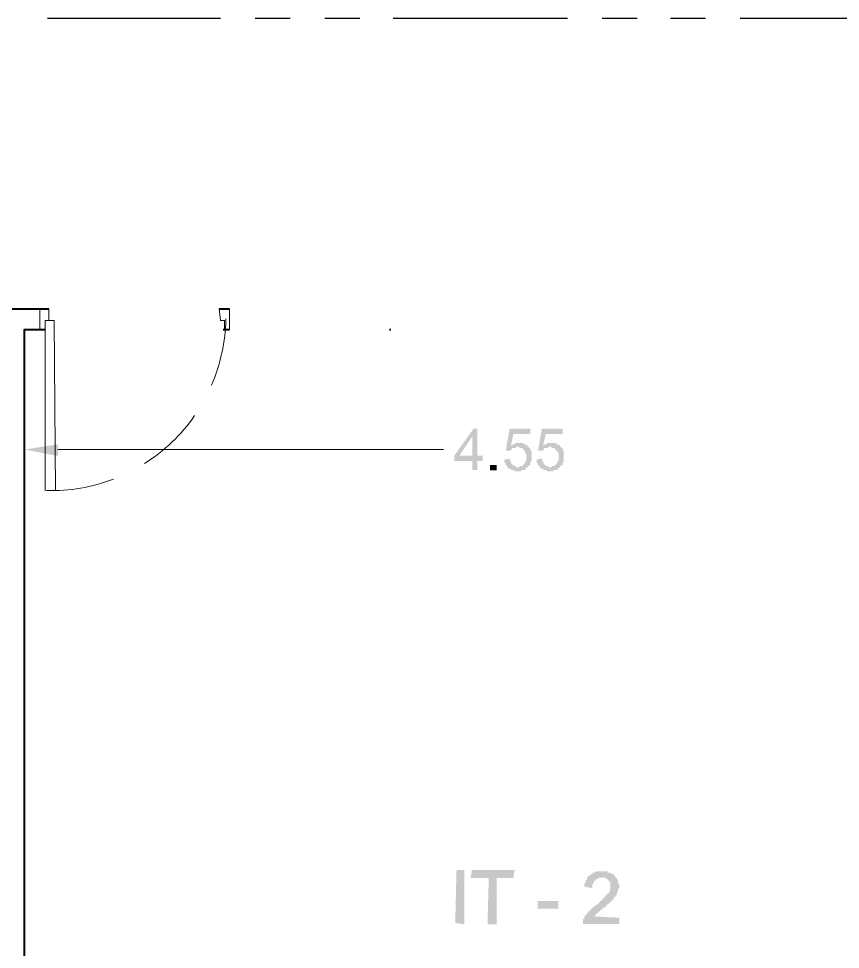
# Model space of a CAD drawing. Header units: inches. Extents: x -11 to 213, y -78 to 40.
# Drawn here: x 9.457 to 13.31, y 18.289 to 22.652 of the extents above; entities that cross this region are included whole.
import ezdxf

# ---------------------------------------------------------------- set-up
doc = ezdxf.new("R2010")
doc.units = ezdxf.units.IN
doc.header["$MEASUREMENT"] = 0
doc.layers.add('PDF_0', color=7, linetype='Continuous')

msp = doc.modelspace()

# ---------------------------------------------------------------- hatches: boundary and pattern name
at = {"layer": 'PDF_0'}
h = msp.add_hatch(color=256, dxfattribs=at)
h.paths.add_polyline_path([(11.63216, 20.57841), (11.60797, 20.57841), (11.60797, 20.53608), (11.58377, 20.53608), (11.58377, 20.57841), (11.4991, 20.57841), (11.4991, 20.6026), (11.58982, 20.72961), (11.60797, 20.72961), (11.60797, 20.6026), (11.63216, 20.6026)], flags=0)
h.paths.add_polyline_path([(11.58377, 20.6026), (11.58377, 20.69332), (11.58377, 20.69332), (11.5233, 20.6026)], flags=0)
for points in [[(11.76521, 20.65099), (11.77126, 20.65099), (11.77126, 20.65704), (11.77126, 20.65704), (11.77731, 20.65704), (11.77731, 20.65704), (11.78336, 20.65704), (11.78336, 20.66308), (11.78336, 20.66308), (11.78941, 20.66308), (11.78941, 20.66308), (11.79545, 20.66308), (11.79545, 20.66308), (11.8015, 20.66308), (11.8015, 20.66308), (11.8015, 20.66308), (11.80755, 20.66308), (11.80755, 20.66308), (11.8136, 20.66308), (11.8136, 20.66308), (11.8136, 20.66308), (11.81964, 20.66308), (11.81964, 20.66308), (11.82569, 20.66308), (11.82569, 20.65704), (11.82569, 20.65704), (11.83174, 20.65704), (11.83174, 20.65704), (11.83779, 20.65704), (11.83779, 20.65099), (11.83779, 20.65099), (11.84384, 20.65099), (11.84384, 20.64494), (11.84384, 20.64494), (11.84988, 20.64494), (11.84988, 20.64494), (11.84988, 20.63889), (11.84988, 20.63889), (11.85593, 20.63889), (11.85593, 20.63284), (11.85593, 20.63284), (11.85593, 20.63284), (11.85593, 20.6268), (11.86198, 20.6268), (11.86198, 20.62075), (11.86198, 20.62075), (11.86198, 20.62075), (11.86198, 20.6147), (11.86198, 20.6147), (11.86198, 20.60865), (11.86198, 20.60865), (11.86198, 20.60261), (11.86198, 20.60261), (11.86198, 20.60261), (11.86198, 20.59656), (11.86198, 20.59656), (11.86198, 20.59051), (11.86198, 20.59051), (11.86198, 20.58446), (11.86198, 20.58446), (11.86198, 20.58446), (11.86198, 20.57841), (11.86198, 20.57841), (11.85593, 20.57237), (11.85593, 20.57237), (11.85593, 20.56632), (11.85593, 20.56632), (11.85593, 20.56632), (11.85593, 20.56027), (11.84988, 20.56027), (11.84988, 20.56027), (11.84988, 20.55422), (11.84988, 20.55422), (11.84384, 20.55422), (11.84384, 20.55422), (11.84384, 20.54817), (11.84384, 20.54817), (11.83779, 20.54817), (11.83779, 20.54213), (11.83779, 20.54213), (11.83174, 20.54213), (11.83174, 20.54213), (11.83174, 20.53608), (11.82569, 20.53608), (11.82569, 20.53608), (11.81964, 20.53608), (11.81964, 20.53608), (11.81964, 20.53608), (11.8136, 20.53608), (11.8136, 20.53003), (11.80755, 20.53003), (11.80755, 20.53003), (11.8015, 20.53003), (11.8015, 20.53003), (11.79545, 20.53003), (11.79545, 20.53003), (11.79545, 20.53003), (11.78941, 20.53003), (11.78941, 20.53003), (11.78336, 20.53003), (11.78336, 20.53003), (11.78336, 20.53003), (11.77731, 20.53608), (11.77731, 20.53608), (11.77126, 20.53608), (11.77126, 20.53608), (11.76521, 20.53608), (11.76521, 20.53608), (11.76521, 20.54213), (11.75917, 20.54213), (11.75917, 20.54213), (11.75917, 20.54213), (11.75312, 20.54213), (11.75312, 20.54817), (11.75312, 20.54817), (11.74707, 20.54817), (11.74707, 20.55422), (11.74707, 20.55422), (11.74707, 20.55422), (11.74102, 20.56027), (11.74102, 20.56027), (11.74102, 20.56027), (11.74102, 20.56632), (11.74102, 20.56632), (11.73497, 20.57237), (11.73497, 20.57237), (11.73497, 20.57237), (11.73497, 20.57841), (11.73497, 20.57841), (11.73497, 20.58446), (11.73497, 20.58446), (11.75917, 20.59051), (11.75917, 20.58446), (11.75917, 20.57841), (11.75917, 20.57841), (11.76521, 20.57841), (11.76521, 20.57237), (11.76521, 20.57237), (11.76521, 20.56632), (11.76521, 20.56632), (11.77126, 20.56632), (11.77126, 20.56027), (11.77126, 20.56027), (11.77126, 20.56027), (11.77731, 20.56027), (11.77731, 20.55422), (11.77731, 20.55422), (11.78336, 20.55422), (11.78336, 20.55422), (11.78336, 20.55422), (11.78941, 20.55422), (11.78941, 20.54817), (11.79545, 20.54817), (11.79545, 20.54817), (11.79545, 20.54817), (11.8015, 20.54817), (11.8015, 20.54817), (11.80755, 20.55422), (11.80755, 20.55422), (11.80755, 20.55422), (11.8136, 20.55422), (11.8136, 20.55422), (11.81964, 20.55422), (11.81964, 20.56027), (11.81964, 20.56027), (11.82569, 20.56027), (11.82569, 20.56027), (11.82569, 20.56632), (11.82569, 20.56632), (11.83174, 20.56632), (11.83174, 20.57237), (11.83174, 20.57237), (11.83174, 20.57841), (11.83174, 20.57841), (11.83779, 20.57841), (11.83779, 20.58446), (11.83779, 20.58446), (11.83779, 20.59051), (11.83779, 20.59051), (11.83779, 20.59656), (11.83779, 20.59656), (11.83779, 20.59656), (11.83779, 20.60261), (11.83779, 20.60261), (11.83779, 20.60865), (11.83779, 20.60865), (11.83779, 20.6147), (11.83779, 20.6147), (11.83174, 20.6147), (11.83174, 20.62075), (11.83174, 20.62075), (11.83174, 20.6268), (11.83174, 20.6268), (11.82569, 20.6268), (11.82569, 20.63284), (11.82569, 20.63284), (11.82569, 20.63284), (11.81964, 20.63284), (11.81964, 20.63284), (11.81964, 20.63889), (11.8136, 20.63889), (11.8136, 20.63889), (11.8136, 20.63889), (11.80755, 20.63889), (11.80755, 20.63889), (11.8015, 20.64494), (11.8015, 20.64494), (11.79545, 20.64494), (11.79545, 20.64494), (11.79545, 20.64494), (11.78941, 20.64494), (11.78941, 20.63889), (11.78336, 20.63889), (11.78336, 20.63889), (11.78336, 20.63889), (11.77731, 20.63889), (11.77731, 20.63889), (11.77126, 20.63889), (11.77126, 20.63284), (11.77126, 20.63284), (11.76521, 20.63284), (11.76521, 20.63284), (11.76521, 20.6268), (11.76521, 20.6268), (11.75917, 20.6268), (11.74102, 20.6268), (11.75917, 20.72961), (11.85593, 20.72961), (11.85593, 20.70542), (11.77731, 20.70542)], [(11.91642, 20.65099), (11.92246, 20.65099), (11.92246, 20.65704), (11.92246, 20.65704), (11.92851, 20.65704), (11.92851, 20.65704), (11.93456, 20.65704), (11.93456, 20.66308), (11.93456, 20.66308), (11.94061, 20.66308), (11.94061, 20.66308), (11.94666, 20.66308), (11.94666, 20.66308), (11.9527, 20.66308), (11.9527, 20.66308), (11.9527, 20.66308), (11.95875, 20.66308), (11.95875, 20.66308), (11.9648, 20.66308), (11.9648, 20.66308), (11.9648, 20.66308), (11.97085, 20.66308), (11.97085, 20.66308), (11.9769, 20.66308), (11.9769, 20.65704), (11.98294, 20.65704), (11.98294, 20.65704), (11.98294, 20.65704), (11.98899, 20.65704), (11.98899, 20.65099), (11.98899, 20.65099), (11.99504, 20.65099), (11.99504, 20.64494), (11.99504, 20.64494), (12.00109, 20.64494), (12.00109, 20.64494), (12.00109, 20.63889), (12.00109, 20.63889), (12.00714, 20.63889), (12.00714, 20.63284), (12.00714, 20.63284), (12.00714, 20.63284), (12.00714, 20.6268), (12.01318, 20.6268), (12.01318, 20.62075), (12.01318, 20.62075), (12.01318, 20.62075), (12.01318, 20.6147), (12.01318, 20.6147), (12.01318, 20.60865), (12.01318, 20.60865), (12.01318, 20.60261), (12.01318, 20.60261), (12.01318, 20.60261), (12.01318, 20.59656), (12.01318, 20.59656), (12.01318, 20.59051), (12.01318, 20.59051), (12.01318, 20.58446), (12.01318, 20.58446), (12.01318, 20.58446), (12.01318, 20.57841), (12.01318, 20.57841), (12.01318, 20.57237), (12.00714, 20.57237), (12.00714, 20.56632), (12.00714, 20.56632), (12.00714, 20.56632), (12.00714, 20.56027), (12.00109, 20.56027), (12.00109, 20.56027), (12.00109, 20.55422), (12.00109, 20.55422), (11.99504, 20.55422), (11.99504, 20.55422), (11.99504, 20.54817), (11.99504, 20.54817), (11.98899, 20.54817), (11.98899, 20.54213), (11.98899, 20.54213), (11.98294, 20.54213), (11.98294, 20.54213), (11.98294, 20.53608), (11.9769, 20.53608), (11.9769, 20.53608), (11.97085, 20.53608), (11.97085, 20.53608), (11.97085, 20.53608), (11.9648, 20.53608), (11.9648, 20.53003), (11.95875, 20.53003), (11.95875, 20.53003), (11.9527, 20.53003), (11.9527, 20.53003), (11.94666, 20.53003), (11.94666, 20.53003), (11.94666, 20.53003), (11.94061, 20.53003), (11.94061, 20.53003), (11.93456, 20.53003), (11.93456, 20.53003), (11.93456, 20.53003), (11.92851, 20.53608), (11.92851, 20.53608), (11.92246, 20.53608), (11.92246, 20.53608), (11.91642, 20.53608), (11.91642, 20.53608), (11.91642, 20.54213), (11.91037, 20.54213), (11.91037, 20.54213), (11.91037, 20.54213), (11.90432, 20.54213), (11.90432, 20.54817), (11.90432, 20.54817), (11.89827, 20.54817), (11.89827, 20.55422), (11.89827, 20.55422), (11.89827, 20.55422), (11.89223, 20.56027), (11.89223, 20.56027), (11.89223, 20.56027), (11.89223, 20.56632), (11.89223, 20.56632), (11.88618, 20.57237), (11.88618, 20.57237), (11.88618, 20.57237), (11.88618, 20.57841), (11.88618, 20.57841), (11.88618, 20.58446), (11.88618, 20.58446), (11.91037, 20.59051), (11.91037, 20.58446), (11.91037, 20.57841), (11.91037, 20.57841), (11.91642, 20.57841), (11.91642, 20.57237), (11.91642, 20.57237), (11.91642, 20.56632), (11.91642, 20.56632), (11.92246, 20.56632), (11.92246, 20.56027), (11.92246, 20.56027), (11.92246, 20.56027), (11.92851, 20.56027), (11.92851, 20.55422), (11.92851, 20.55422), (11.93456, 20.55422), (11.93456, 20.55422), (11.93456, 20.55422), (11.94061, 20.55422), (11.94061, 20.54817), (11.94666, 20.54817), (11.94666, 20.54817), (11.94666, 20.54817), (11.9527, 20.54817), (11.9527, 20.54817), (11.95875, 20.55422), (11.95875, 20.55422), (11.95875, 20.55422), (11.9648, 20.55422), (11.9648, 20.55422), (11.97085, 20.55422), (11.97085, 20.56027), (11.97085, 20.56027), (11.9769, 20.56027), (11.9769, 20.56027), (11.9769, 20.56632), (11.9769, 20.56632), (11.98294, 20.56632), (11.98294, 20.57237), (11.98294, 20.57237), (11.98294, 20.57841), (11.98294, 20.57841), (11.98899, 20.57841), (11.98899, 20.58446), (11.98899, 20.58446), (11.98899, 20.59051), (11.98899, 20.59051), (11.98899, 20.59656), (11.98899, 20.59656), (11.98899, 20.59656), (11.98899, 20.60261), (11.98899, 20.60261), (11.98899, 20.60865), (11.98899, 20.60865), (11.98899, 20.6147), (11.98899, 20.6147), (11.98899, 20.6147), (11.98294, 20.62075), (11.98294, 20.62075), (11.98294, 20.6268), (11.98294, 20.6268), (11.9769, 20.6268), (11.9769, 20.63284), (11.9769, 20.63284), (11.9769, 20.63284), (11.97085, 20.63284), (11.97085, 20.63284), (11.97085, 20.63889), (11.9648, 20.63889), (11.9648, 20.63889), (11.9648, 20.63889), (11.95875, 20.63889), (11.95875, 20.63889), (11.9527, 20.64494), (11.9527, 20.64494), (11.94666, 20.64494), (11.94666, 20.64494), (11.94666, 20.64494), (11.94061, 20.64494), (11.94061, 20.63889), (11.93456, 20.63889), (11.93456, 20.63889), (11.93456, 20.63889), (11.92851, 20.63889), (11.92851, 20.63889), (11.92246, 20.63889), (11.92246, 20.63284), (11.92246, 20.63284), (11.91642, 20.63284), (11.91642, 20.63284), (11.91642, 20.6268), (11.91642, 20.6268), (11.91037, 20.6268), (11.89223, 20.6268), (11.91037, 20.72961), (12.00714, 20.72961), (12.00714, 20.70542), (11.92851, 20.70542)], [(11.77627, 18.62416), (11.69764, 18.62416), (11.69764, 18.40644), (11.65531, 18.40644), (11.66136, 18.62416), (11.57669, 18.62416), (11.58274, 18.66045), (11.78231, 18.66045)], [(12.27326, 18.40714), (12.10392, 18.40714), (12.10392, 18.40714), (12.10392, 18.41318), (12.10392, 18.41318), (12.10392, 18.41923), (12.10392, 18.42528), (12.10392, 18.42528), (12.10392, 18.43133), (12.10996, 18.43133), (12.10996, 18.43738), (12.10996, 18.43738), (12.10996, 18.44342), (12.10996, 18.44342), (12.11601, 18.44947), (12.11601, 18.44947), (12.11601, 18.44947), (12.12206, 18.45552), (12.12206, 18.45552), (12.12206, 18.45552), (12.12206, 18.46157), (12.12811, 18.46157), (12.12811, 18.46761), (12.12811, 18.46761), (12.13416, 18.46761), (12.13416, 18.47366), (12.1402, 18.47366), (12.1402, 18.47366), (12.1402, 18.47971), (12.14625, 18.47971), (12.14625, 18.48576), (12.1523, 18.48576), (12.1523, 18.48576), (12.15835, 18.49181), (12.15835, 18.49181), (12.1644, 18.49785), (12.17044, 18.49785), (12.17044, 18.49785), (12.17649, 18.5039), (12.17649, 18.5039), (12.17649, 18.50995), (12.18254, 18.50995), (12.18254, 18.516), (12.18859, 18.516), (12.18859, 18.516), (12.19463, 18.52205), (12.19463, 18.52205), (12.19463, 18.52809), (12.20068, 18.52809), (12.20068, 18.52809), (12.20673, 18.53414), (12.20673, 18.53414), (12.20673, 18.54019), (12.21278, 18.54019), (12.21278, 18.54019), (12.21278, 18.54624), (12.21278, 18.54624), (12.21883, 18.54624), (12.21883, 18.55229), (12.22487, 18.55229), (12.22487, 18.55833), (12.22487, 18.55833), (12.23092, 18.56438), (12.23092, 18.56438), (12.23092, 18.57043), (12.23092, 18.57043), (12.23092, 18.57648), (12.23092, 18.57648), (12.23092, 18.58252), (12.23092, 18.58252), (12.23092, 18.58252), (12.23092, 18.58857), (12.23092, 18.59462), (12.23092, 18.59462), (12.23092, 18.60067), (12.23092, 18.60067), (12.23092, 18.60672), (12.22487, 18.60672), (12.22487, 18.61276), (12.22487, 18.61276), (12.22487, 18.61276), (12.21883, 18.61276), (12.21883, 18.61881), (12.21278, 18.61881), (12.21278, 18.61881), (12.20673, 18.62486), (12.20673, 18.62486), (12.20068, 18.62486), (12.20068, 18.62486), (12.19463, 18.62486), (12.18859, 18.62486), (12.18859, 18.62486), (12.18254, 18.62486), (12.18254, 18.62486), (12.17649, 18.62486), (12.17649, 18.62486), (12.17044, 18.61881), (12.17044, 18.61881), (12.1644, 18.61881), (12.1644, 18.61276), (12.15835, 18.61276), (12.15835, 18.61276), (12.15835, 18.60672), (12.1523, 18.60672), (12.1523, 18.60672), (12.1523, 18.60067), (12.1523, 18.60067), (12.1523, 18.59462), (12.14625, 18.59462), (12.14625, 18.58857), (12.14625, 18.58252), (12.14625, 18.58252), (12.14625, 18.57648), (12.14625, 18.57648), (12.10996, 18.58252), (12.10996, 18.58252), (12.10996, 18.58857), (12.10996, 18.59462), (12.10996, 18.59462), (12.10996, 18.60067), (12.11601, 18.60067), (12.11601, 18.60672), (12.11601, 18.60672), (12.11601, 18.61276), (12.11601, 18.61276), (12.12206, 18.61881), (12.12206, 18.61881), (12.12206, 18.62486), (12.12206, 18.62486), (12.12811, 18.63091), (12.12811, 18.63091), (12.12811, 18.63091), (12.13416, 18.63696), (12.13416, 18.63696), (12.13416, 18.63696), (12.1402, 18.63696), (12.1402, 18.643), (12.14625, 18.643), (12.14625, 18.643), (12.14625, 18.64905), (12.1523, 18.64905), (12.1523, 18.64905), (12.15835, 18.64905), (12.15835, 18.64905), (12.1644, 18.6551), (12.17044, 18.6551), (12.17044, 18.6551), (12.17649, 18.6551), (12.17649, 18.6551), (12.18254, 18.6551), (12.18254, 18.6551), (12.18859, 18.6551), (12.19463, 18.6551), (12.19463, 18.6551), (12.20068, 18.6551), (12.20673, 18.6551), (12.20673, 18.6551), (12.21278, 18.6551), (12.21278, 18.6551), (12.21883, 18.6551), (12.21883, 18.64905), (12.22487, 18.64905), (12.22487, 18.64905), (12.23092, 18.64905), (12.23092, 18.64905), (12.23697, 18.643), (12.23697, 18.643), (12.24302, 18.643), (12.24302, 18.643), (12.24907, 18.63696), (12.24907, 18.63696), (12.24907, 18.63696), (12.25511, 18.63091), (12.25511, 18.63091), (12.25511, 18.62486), (12.26116, 18.62486), (12.26116, 18.61881), (12.26116, 18.61881), (12.26721, 18.61276), (12.26721, 18.61276), (12.26721, 18.60672), (12.26721, 18.60672), (12.26721, 18.60067), (12.26721, 18.60067), (12.27326, 18.59462), (12.27326, 18.59462), (12.27326, 18.58857), (12.27326, 18.58857), (12.27326, 18.58252), (12.27326, 18.58252), (12.27326, 18.57648), (12.27326, 18.57648), (12.26721, 18.57043), (12.26721, 18.57043), (12.26721, 18.56438), (12.26721, 18.56438), (12.26721, 18.55833), (12.26721, 18.55833), (12.26116, 18.55229), (12.26116, 18.55229), (12.26116, 18.54624), (12.26116, 18.54019), (12.25511, 18.54019), (12.25511, 18.53414), (12.25511, 18.53414), (12.25511, 18.53414), (12.24907, 18.53414), (12.24907, 18.52809), (12.24907, 18.52809), (12.24907, 18.52809), (12.24302, 18.52205), (12.24302, 18.52205), (12.24302, 18.52205), (12.23697, 18.516), (12.23697, 18.516), (12.23697, 18.516), (12.23092, 18.50995), (12.23092, 18.50995), (12.22487, 18.5039), (12.22487, 18.5039), (12.21883, 18.5039), (12.21883, 18.49785), (12.21278, 18.49785), (12.21278, 18.49181), (12.21278, 18.49181), (12.20673, 18.48576), (12.20068, 18.48576), (12.20068, 18.48576), (12.19463, 18.47971), (12.19463, 18.47971), (12.18859, 18.47366), (12.18859, 18.47366), (12.18254, 18.47366), (12.18254, 18.46761), (12.17649, 18.46761), (12.17649, 18.46157), (12.17044, 18.46157), (12.17044, 18.45552), (12.1644, 18.45552), (12.1644, 18.44947), (12.15835, 18.44947), (12.15835, 18.44947), (12.15835, 18.44342), (12.1523, 18.44342), (12.1523, 18.44342), (12.1523, 18.44342), (12.1523, 18.44342), (12.27326, 18.43738)]]:
    msp.add_hatch(color=256, dxfattribs=at).paths.add_polyline_path(points)

# ---------------------------------------------------------------- linework, layer by layer
at = {"layer": 'PDF_0', "lineweight": 30}
for points in [[(10.4034, 22.65204), (9.59298, 22.65204)], [(10.72998, 22.65204), (10.56669, 22.65204)], [(11.05657, 22.65204), (10.89328, 22.65204)], [(12.03028, 22.65204), (11.21381, 22.65204)], [(12.35686, 22.65204), (12.19357, 22.65204)], [(12.6774, 22.65204), (12.51411, 22.65204)], [(13.65111, 22.65204), (12.84069, 22.65204)]]:
    msp.add_lwpolyline(points, dxfattribs=at)
at = {"layer": 'PDF_0', "lineweight": 40}
for points in [[(6.49043, 21.29127), (9.59903, 21.29127)], [(10.39735, 21.29127), (10.44573, 21.29127)], [(9.48412, 15.94495), (9.48412, 21.19451), (9.58089, 21.19451)], [(10.4155, 21.19451), (10.44573, 21.19451)], [(11.19567, 21.19451), (11.20172, 21.19451)]]:
    msp.add_lwpolyline(points, dxfattribs=at)
at = {"layer": 'PDF_0', "lineweight": 13}
for points in [[(9.58089, 21.19451), (9.58089, 21.23684), (9.59903, 21.23684), (9.59903, 21.29127), (9.5567, 21.29127), (9.5567, 21.19451)], [(10.42154, 21.19451), (10.42154, 21.23684), (10.4034, 21.23684), (10.39735, 21.29127), (10.44573, 21.29127), (10.44573, 21.19451)]]:
    msp.add_lwpolyline(points, close=True, dxfattribs=at)
for points in [[(10.39735, 21.29127), (10.4034, 21.23684)], [(10.44573, 21.29127), (10.44573, 21.19451)], [(9.62927, 20.43852), (9.62322, 21.23684), (9.58089, 21.23684), (9.58089, 20.43852)]]:
    msp.add_lwpolyline(points, dxfattribs=at)
at = {"layer": 'PDF_0', "lineweight": 5}
for points in [[(9.48412, 20.31756), (9.48412, 20.75906)], [(9.64137, 20.63205), (11.44968, 20.63205)]]:
    msp.add_lwpolyline(points, dxfattribs=at)
for centre, start, end in [((9.60906, 21.25882), 336.59912, 358.98377), ((9.60906, 21.25883), 302.34927, 325.1843), ((9.60906, 21.25882), 268.54431, 290.92897)]:
    msp.add_arc(centre, 0.81949, start, end, dxfattribs=at)
at = {"layer": 'PDF_0'}
msp.add_solid([(9.64137, 20.65625), (9.64137, 20.60181), (9.48412, 20.63205)], dxfattribs=at)
at = {"layer": 'PDF_0', "lineweight": 5}
for points in [[(11.69764, 20.53529), (11.66741, 20.53529), (11.69764, 20.55948), (11.66741, 20.55948)], [(11.54645, 18.40644), (11.50411, 18.41248), (11.54645, 18.66045), (11.51016, 18.66045)], [(11.98794, 18.47901), (11.89118, 18.47901), (11.98794, 18.5153), (11.89118, 18.5153)]]:
    msp.add_solid(points, dxfattribs=at)

doc.saveas('drawing.dxf')
